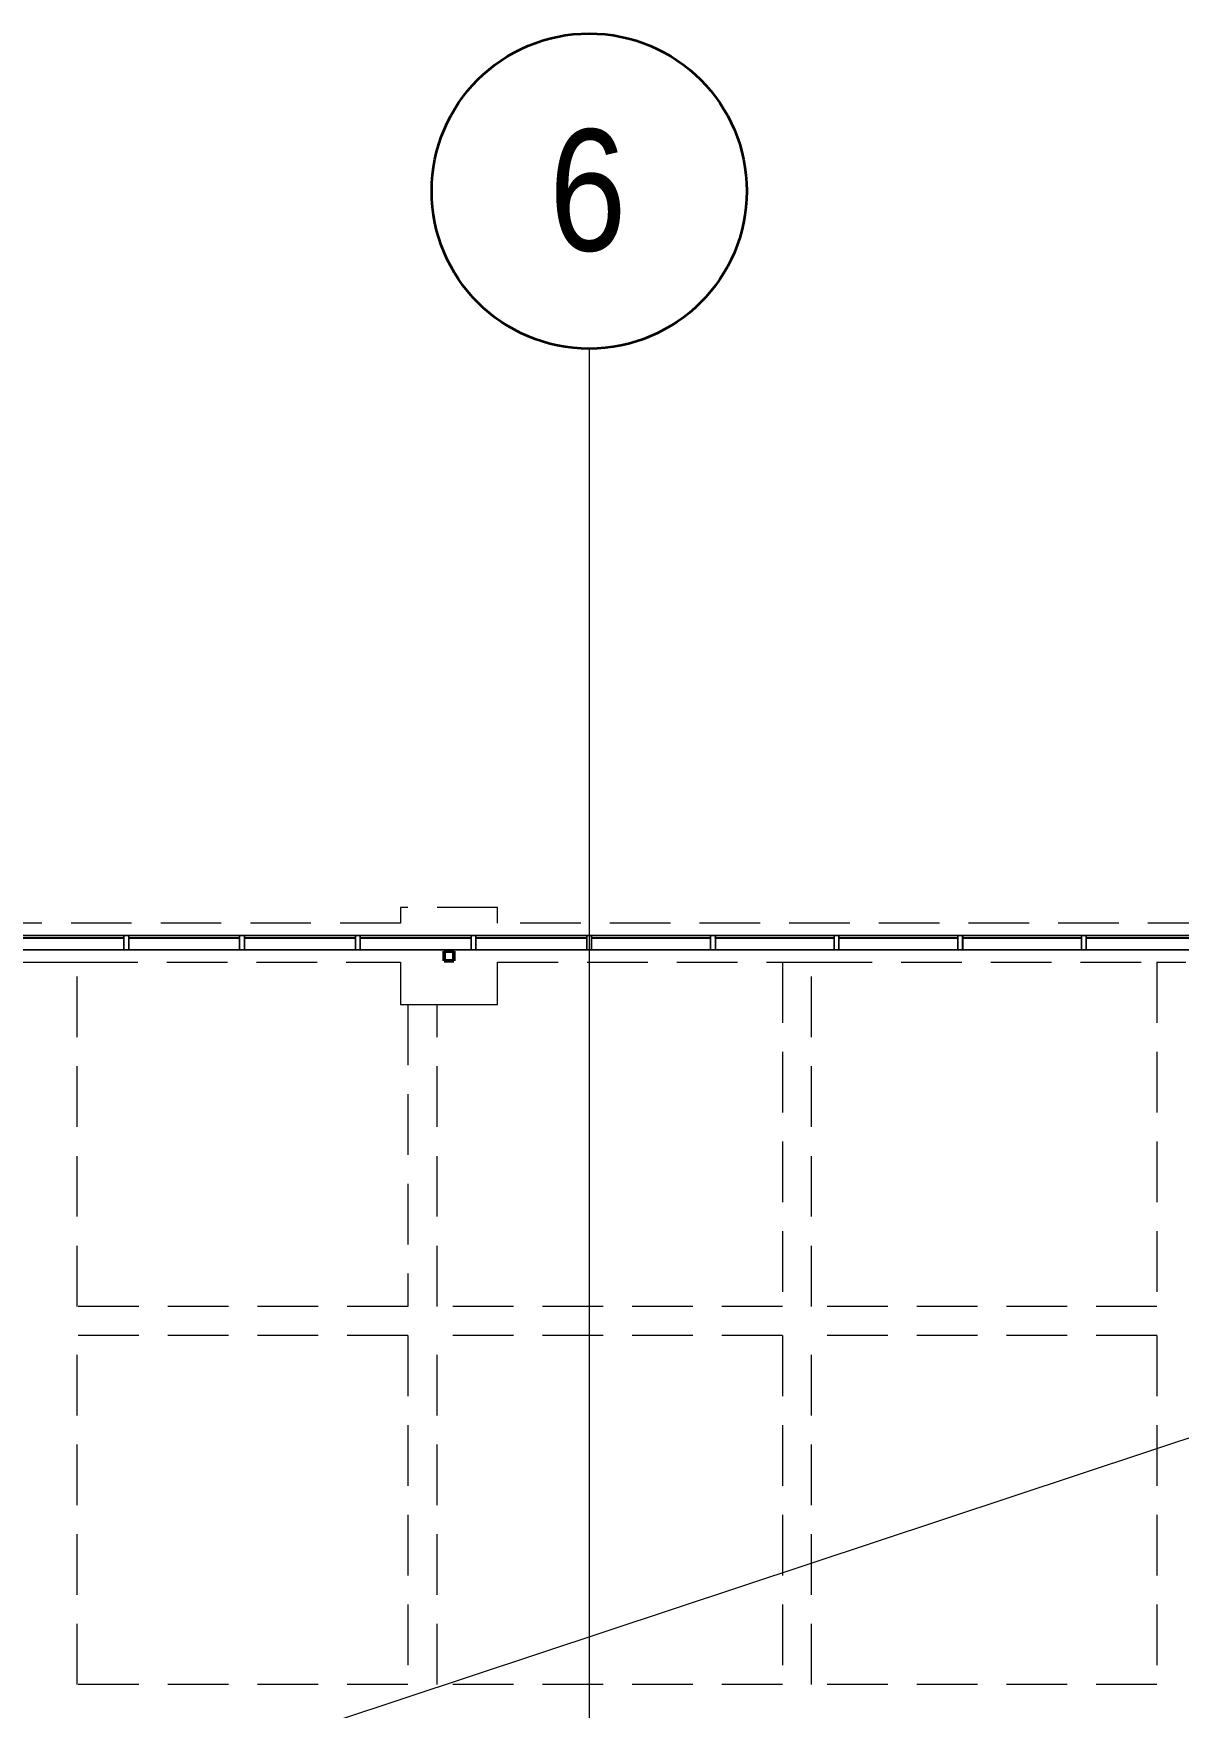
# Model space of a CAD drawing. Header units: millimetres. Extents: x 1606 to 301010, y -5142 to 244250.
# Drawn here: x 96951 to 108761, y 226989 to 244250 of the extents above; entities that cross this region are included whole.
import ezdxf

# ---------------------------------------------------------------- set-up
doc = ezdxf.new("R2010")
doc.units = ezdxf.units.MM
doc.linetypes.add('_SGE_Grid Line', pattern=[16250, 15000, -625, 0, -625])
doc.linetypes.add('_SGE_Hidden', pattern=[925, 625, -300])
for name, color, linetype, lineweight in [('0-1', 7, 'Continuous', 5), ('A-DETL', 90, 'Continuous', 18), ('A-GLAZ-CURT-1', 253, 'Continuous', 9), ('A-GLAZ-CWMG-1', 253, 'Continuous', 9), ('S-BEAM-1', 7, '_SGE_Hidden', 18), ('S-BEAM-HDLN-1', 7, '_SGE_Hidden', 18), ('S-COLS', 52, 'Continuous', 18), ('S-COLS-SYMB', 171, 'Continuous', 50), ('S-FNDN-1', 32, '_SGE_Hidden', 18), ('S-GRID-1', 1, '_SGE_Grid Line', 13), ('S-GRID-IDEN', 1, 'Continuous', 35), ('S-GRID-IDEN-1', 1, 'Continuous', 50)]:
    doc.layers.add(name, color=color, linetype=linetype, lineweight=lineweight)
doc.styles.add('Arial Narrow_2', font='ARIALN.TTF', dxfattribs={"height": 1250})

# ---------------------------------------------------------------- blocks, each defined once
blk = doc.blocks.new('WYA_CP_Glazing Panel - CP_Front Face Glazing_150 Frame_GL1-8839516-WAREHOUSE SLAB PLAN')
at = {"layer": 'A-GLAZ-CURT-1'}
for p, q in [((571.875, 55), (-571.875, 55)), ((-571.875, 55), (-571.875, 45)), ((-571.875, 45), (-571.875, 55)), ((-571.875, 55), (571.875, 55)), ((-571.875, 45), (571.875, 45)), ((571.875, 45), (-571.875, 45)), ((571.875, 45), (571.875, 55)), ((571.875, 55), (571.875, 45))]:
    blk.add_line(p, q, dxfattribs=at)
blk = doc.blocks.new('WYA_CP_Glazing Panel - CP_Front Face Glazing_150 Frame_GL1-8839972-WAREHOUSE SLAB PLAN')
at = {"layer": 'A-GLAZ-CURT-1'}
for p, q in [((613, 55), (-613, 55)), ((-613, 55), (-613, 45)), ((-613, 45), (-613, 55)), ((-613, 55), (613, 55)), ((-613, 45), (613, 45)), ((613, 45), (-613, 45)), ((613, 45), (613, 55)), ((613, 55), (613, 45))]:
    blk.add_line(p, q, dxfattribs=at)
blk = doc.blocks.new('Rectangular Mullion - 150 x 50mm_Aluminium-8839513-WAREHOUSE SLAB PLAN')
at = {"layer": 'A-GLAZ-CWMG-1'}
for p, q in [((62930, 234930), (62930, 234950)), ((62930, 234950), (62930, 234930)), ((64074, 234950), (62930, 234950)), ((64074, 234950), (62930, 234950)), ((64074, 234930), (64074, 234950)), ((64074, 234950), (64074, 234930)), ((62930, 234920), (62930, 234930)), ((62930, 234930), (62930, 234920)), ((62930, 234800), (62930, 234920)), ((62930, 234920), (62930, 234800)), ((62930, 234800), (64074, 234800)), ((64074, 234800), (62930, 234800)), ((64074, 234920), (64074, 234930)), ((64074, 234930), (64074, 234920)), ((64074, 234800), (64074, 234920)), ((64074, 234920), (64074, 234800))]:
    blk.add_line(p, q, dxfattribs=at)
blk = doc.blocks.new('Rectangular Mullion - 150 x 50mm_Aluminium-V8-WAREHOUSE SLAB PLAN')
at = {"layer": 'A-GLAZ-CWMG-1'}
for p, q in [((64124, 234930), (64124, 234950)), ((64124, 234950), (64124, 234930)), ((65268, 234950), (64124, 234950)), ((65268, 234950), (64124, 234950)), ((65268, 234930), (65268, 234950)), ((65268, 234950), (65268, 234930)), ((64124, 234920), (64124, 234930)), ((64124, 234930), (64124, 234920)), ((64124, 234800), (64124, 234920)), ((64124, 234920), (64124, 234800)), ((64124, 234800), (65268, 234800)), ((65268, 234800), (64124, 234800)), ((65268, 234920), (65268, 234930)), ((65268, 234930), (65268, 234920)), ((65268, 234800), (65268, 234920)), ((65268, 234920), (65268, 234800))]:
    blk.add_line(p, q, dxfattribs=at)
blk = doc.blocks.new('Rectangular Mullion - 150 x 50mm_Aluminium-V9-WAREHOUSE SLAB PLAN')
at = {"layer": 'A-GLAZ-CWMG-1'}
for p, q in [((68899, 234930), (68899, 234950)), ((68899, 234950), (68899, 234930)), ((70043, 234950), (68899, 234950)), ((70043, 234950), (68899, 234950)), ((70043, 234930), (70043, 234950)), ((70043, 234950), (70043, 234930)), ((68899, 234920), (68899, 234930)), ((68899, 234930), (68899, 234920)), ((68899, 234800), (68899, 234920)), ((68899, 234920), (68899, 234800)), ((68899, 234800), (70043, 234800)), ((70043, 234800), (68899, 234800)), ((70043, 234920), (70043, 234930)), ((70043, 234930), (70043, 234920)), ((70043, 234800), (70043, 234920)), ((70043, 234920), (70043, 234800))]:
    blk.add_line(p, q, dxfattribs=at)
blk = doc.blocks.new('Rectangular Mullion - 150 x 50mm_Aluminium-8839967-WAREHOUSE SLAB PLAN')
at = {"layer": 'A-GLAZ-CWMG-1'}
for p, q in [((72480, 234930), (72480, 234950)), ((72480, 234950), (72480, 234930)), ((73706, 234950), (72480, 234950)), ((73706, 234950), (72480, 234950)), ((73706, 234930), (73706, 234950)), ((73706, 234950), (73706, 234930)), ((72480, 234920), (72480, 234930)), ((72480, 234930), (72480, 234920)), ((72480, 234800), (72480, 234920)), ((72480, 234920), (72480, 234800)), ((72480, 234800), (73706, 234800)), ((73706, 234800), (72480, 234800)), ((73706, 234920), (73706, 234930)), ((73706, 234930), (73706, 234920)), ((73706, 234800), (73706, 234920)), ((73706, 234920), (73706, 234800))]:
    blk.add_line(p, q, dxfattribs=at)
blk = doc.blocks.new('Rectangular Mullion - 150 x 50mm_Aluminium-V10-WAREHOUSE SLAB PLAN')
at = {"layer": 'A-GLAZ-CWMG-1'}
for p, q in [((73756, 234930), (73756, 234950)), ((73756, 234950), (73756, 234930)), ((74981, 234950), (73756, 234950)), ((74981, 234950), (73756, 234950)), ((74981, 234930), (74981, 234950)), ((74981, 234950), (74981, 234930)), ((73756, 234920), (73756, 234930)), ((73756, 234930), (73756, 234920)), ((73756, 234800), (73756, 234920)), ((73756, 234920), (73756, 234800)), ((73756, 234800), (74981, 234800)), ((74981, 234800), (73756, 234800)), ((74981, 234920), (74981, 234930)), ((74981, 234930), (74981, 234920)), ((74981, 234800), (74981, 234920)), ((74981, 234920), (74981, 234800))]:
    blk.add_line(p, q, dxfattribs=at)
blk = doc.blocks.new('Rectangular Mullion - 150 x 50mm_Aluminium-V11-WAREHOUSE SLAB PLAN')
at = {"layer": 'A-GLAZ-CWMG-1'}
for p, q in [((75031, 234930), (75031, 234950)), ((75031, 234950), (75031, 234930)), ((76256, 234950), (75031, 234950)), ((76256, 234950), (75031, 234950)), ((76256, 234930), (76256, 234950)), ((76256, 234950), (76256, 234930)), ((75031, 234920), (75031, 234930)), ((75031, 234930), (75031, 234920)), ((75031, 234800), (75031, 234920)), ((75031, 234920), (75031, 234800)), ((75031, 234800), (76256, 234800)), ((76256, 234800), (75031, 234800)), ((76256, 234920), (76256, 234930)), ((76256, 234930), (76256, 234920)), ((76256, 234800), (76256, 234920)), ((76256, 234920), (76256, 234800))]:
    blk.add_line(p, q, dxfattribs=at)
blk = doc.blocks.new('Rectangular Mullion - 150 x 50mm_Aluminium-8362394-WAREHOUSE SLAB PLAN')
at = {"layer": 'A-GLAZ-CWMG-1'}
for p, q in [((-25, 75), (25, 75)), ((-25, -75), (-25, 75)), ((25, 75), (-25, 75)), ((-25, 75), (-25, -45)), ((25, 75), (25, -75)), ((25, -45), (25, 75)), ((-25, -45), (-25, -55)), ((-25, -55), (-25, -75)), ((25, -75), (-25, -75)), ((-25, -75), (25, -75)), ((25, -55), (25, -45)), ((25, -75), (25, -55))]:
    blk.add_line(p, q, dxfattribs=at)
blk = doc.blocks.new('23041_Modscape EF_ Central_V22_rvt-1-WAREHOUSE SLAB PLAN')
at = {"layer": 'A-GLAZ-CURT-1'}
for name, p in [('WYA_CP_Glazing Panel - CP_Front Face Glazing_150 Frame_GL1-8839516-WAREHOUSE SLAB PLAN', (67083, 234875)), ('WYA_CP_Glazing Panel - CP_Front Face Glazing_150 Frame_GL1-8839516-WAREHOUSE SLAB PLAN', (68277, 234875)), ('WYA_CP_Glazing Panel - CP_Front Face Glazing_150 Frame_GL1-8839516-WAREHOUSE SLAB PLAN', (69471, 234875)), ('WYA_CP_Glazing Panel - CP_Front Face Glazing_150 Frame_GL1-8839516-WAREHOUSE SLAB PLAN', (70665, 234875)), ('WYA_CP_Glazing Panel - CP_Front Face Glazing_150 Frame_GL1-8839516-WAREHOUSE SLAB PLAN', (71858, 234875)), ('WYA_CP_Glazing Panel - CP_Front Face Glazing_150 Frame_GL1-8839972-WAREHOUSE SLAB PLAN', (73093, 234875)), ('WYA_CP_Glazing Panel - CP_Front Face Glazing_150 Frame_GL1-8839972-WAREHOUSE SLAB PLAN', (74368, 234875)), ('WYA_CP_Glazing Panel - CP_Front Face Glazing_150 Frame_GL1-8839972-WAREHOUSE SLAB PLAN', (75644, 234875)), ('WYA_CP_Glazing Panel - CP_Front Face Glazing_150 Frame_GL1-8839972-WAREHOUSE SLAB PLAN', (76919, 234875)), ('WYA_CP_Glazing Panel - CP_Front Face Glazing_150 Frame_GL1-8839972-WAREHOUSE SLAB PLAN', (78195, 234875))]:
    blk.add_blockref(name, p, dxfattribs=at)
at = {"layer": 'A-GLAZ-CWMG-1'}
for name, p in [('Rectangular Mullion - 150 x 50mm_Aluminium-8839513-WAREHOUSE SLAB PLAN', (3581, 0)), ('Rectangular Mullion - 150 x 50mm_Aluminium-V8-WAREHOUSE SLAB PLAN', (3581, 0)), ('Rectangular Mullion - 150 x 50mm_Aluminium-V9-WAREHOUSE SLAB PLAN', (0, 0)), ('Rectangular Mullion - 150 x 50mm_Aluminium-V8-WAREHOUSE SLAB PLAN', (5969, 0)), ('Rectangular Mullion - 150 x 50mm_Aluminium-V8-WAREHOUSE SLAB PLAN', (7163, 0)), ('Rectangular Mullion - 150 x 50mm_Aluminium-8839967-WAREHOUSE SLAB PLAN', (0, 0)), ('Rectangular Mullion - 150 x 50mm_Aluminium-V10-WAREHOUSE SLAB PLAN', (0, 0)), ('Rectangular Mullion - 150 x 50mm_Aluminium-V11-WAREHOUSE SLAB PLAN', (0, 0)), ('Rectangular Mullion - 150 x 50mm_Aluminium-V10-WAREHOUSE SLAB PLAN', (2551, 0)), ('Rectangular Mullion - 150 x 50mm_Aluminium-V10-WAREHOUSE SLAB PLAN', (3826, 0))]:
    blk.add_blockref(name, p, dxfattribs=at)
at = {"layer": 'A-GLAZ-CWMG-1', "extrusion": (0, 0, -1), "rotation": 180}
for p in [(-67680, 234875), (-68874, 234875), (-70068, 234875), (-71262, 234875), (-72455, 234875), (-73731, 234875), (-75006, 234875), (-76281, 234875), (-77557, 234875)]:
    blk.add_blockref('Rectangular Mullion - 150 x 50mm_Aluminium-8362394-WAREHOUSE SLAB PLAN', p, dxfattribs=at)
blk = doc.blocks.new('SGE_SCL-Column-Steel-SHS - OC1 - 100x6_0 SHS-2302974-WAREHOUSE SLAB PLAN')
at = {"layer": 'S-COLS-SYMB'}
for p, q in [((-50, -50), (-50, 50)), ((-50, 50), (50, 50)), ((50, 50), (50, -50)), ((50, -50), (-50, -50))]:
    blk.add_line(p, q, dxfattribs=at)
blk = doc.blocks.new('Grid - 1_Project Grid-1992125-WAREHOUSE SLAB PLAN')
at = {"layer": 'S-GRID-IDEN'}
blk.add_circle((0, 0), 6.5, dxfattribs=at)

msp = doc.modelspace()

# ---------------------------------------------------------------- linework, layer by layer
at = {"layer": 'A-DETL'}
msp.add_line((124063, 234800), (65663, 215450), dxfattribs=at)
at = {"layer": 'S-BEAM-1'}
for p, q in [((100738, 235075), (93633, 235075)), ((109071, 235075), (101738, 235075)), ((97401, 234675), (100738, 234675)), ((97401, 231125), (97401, 234675)), ((101738, 234675), (104676, 234675)), ((104676, 234675), (104676, 231125)), ((104976, 234675), (108538, 234675)), ((104976, 231125), (104976, 234675)), ((108538, 234675), (108538, 231125)), ((100813, 234238), (100813, 231125)), ((101113, 231125), (101113, 234238)), ((100813, 231125), (97401, 231125)), ((104676, 231125), (101113, 231125)), ((108538, 231125), (104976, 231125)), ((97401, 227225), (97401, 230825)), ((100813, 230825), (97401, 230825)), ((100813, 230825), (100813, 227225)), ((101113, 227225), (101113, 230825)), ((104676, 230825), (101113, 230825)), ((104676, 230825), (104676, 227225)), ((104976, 227225), (104976, 230825)), ((108538, 230825), (104976, 230825)), ((108538, 230825), (108538, 227225)), ((100813, 227225), (97401, 227225)), ((104676, 227225), (101113, 227225)), ((108538, 227225), (104976, 227225))]:
    msp.add_line(p, q, dxfattribs=at)
at = {"layer": 'S-BEAM-HDLN-1'}
for p, q in [((96801, 234675), (97101, 234675)), ((97101, 234675), (97401, 234675)), ((104676, 234675), (104976, 234675)), ((108538, 234675), (108838, 234675)), ((100813, 234238), (101113, 234238))]:
    msp.add_line(p, q, dxfattribs=at)
at = {"layer": 'S-FNDN-1'}
for p, q in [((101738, 235238), (100738, 235238)), ((100738, 235238), (100738, 235075)), ((101738, 235075), (101738, 235238)), ((100738, 234675), (100738, 234238)), ((101738, 234238), (101738, 234675)), ((100738, 234238), (100813, 234238)), ((101113, 234238), (101738, 234238))]:
    msp.add_line(p, q, dxfattribs=at)
at = {"layer": 'S-GRID-1'}
msp.add_line((102683, 241000), (102683, 121161), dxfattribs=at)

# ---------------------------------------------------------------- block references
at = {"layer": '0-1'}
msp.add_blockref('23041_Modscape EF_ Central_V22_rvt-1-WAREHOUSE SLAB PLAN', (30228, 0), dxfattribs=at)
at = {"layer": 'S-COLS'}
msp.add_blockref('SGE_SCL-Column-Steel-SHS - OC1 - 100x6_0 SHS-2302974-WAREHOUSE SLAB PLAN', (101238, 234738), dxfattribs=at)
at = {"layer": 'S-GRID-IDEN', "xscale": 249.9999999999999, "yscale": 249.9999999999999, "zscale": 249.9999999999999, "rotation": 180}
msp.add_blockref('Grid - 1_Project Grid-1992125-WAREHOUSE SLAB PLAN', (102683, 242625), dxfattribs=at)

# ---------------------------------------------------------------- texts
at = {"layer": 'S-GRID-IDEN-1', "insert": (102270, 243261), "char_height": 1250, "width": 982.07, "attachment_point": 1, "style": 'Arial Narrow_2'}
msp.add_mtext('6', dxfattribs=at)

doc.saveas('drawing.dxf')
